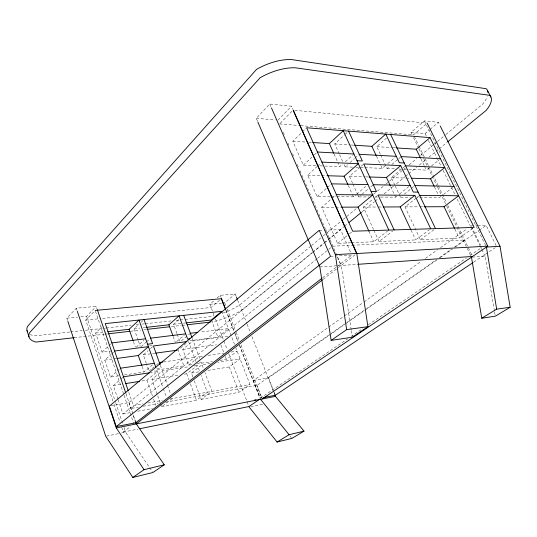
<?xml version="1.0" encoding="UTF-8"?>
<svg xmlns="http://www.w3.org/2000/svg" width="537" height="537" viewBox="0 0 537 537"><rect width="100%" height="100%" fill="white"/><g stroke="black" fill="none" stroke-linecap="round" stroke-linejoin="round"><path stroke-width="0.4" stroke-dasharray="2.69 2.01" d="M67.622 320.562L66.836 318.186L76.288 308.184L96.21 306.405L97.022 308.788M257.592 121.389L256.277 118.308L269.782 104.024L291.531 106.219L292.893 109.286M80.832 316.823L86.591 316.266L96.21 306.405M277.944 120.154L291.531 106.219M112.931 401.099L85.725 320.092L94.64 310.997M280.146 123.342L292.537 110.716M111.864 350.842L102.05 352.118L95.613 333.054L101.849 326.939M315.749 165.678L303.324 165.181L292.84 141.238L301.814 132.451M302.412 131.86L306.003 128.35M102.05 352.118L110.709 343.995M303.324 165.181L311.89 157.16M314.34 154.864L316.79 152.575M138.143 340.223L134.096 328.725L138.761 324.395M141.09 322.227L142.842 320.602M339.243 153.871L334.739 143.943L344.371 135.015M344.976 134.458L347.385 132.23M118.677 375.84L110.488 377.088L104.755 360.119L111.146 354.232M111.73 353.695L113.475 352.091M330.302 196.703L317.092 196.616L307.694 175.156L316.958 166.651M317.575 166.081L320.663 163.241M136.176 347.238L143.862 340.357M324.858 166.04L339.767 166.638L342.841 163.892M345.304 161.691L352.681 155.099M141.164 346.593L145.91 342.371M146.5 341.841L149.467 339.203M344.089 164.564L345.13 166.853L347.587 164.671M350.05 162.483L354.353 158.663M354.97 158.12L358.662 154.844M110.488 377.088L119.268 369.322M317.092 196.616L326.751 188.098M327.355 187.567L330.98 184.372M176.935 333.524L173.552 324.281L178.928 319.549M380.31 154.2L376.773 146.661L386.425 138.184M146.306 363.408L143.285 354.836L148.064 350.661M150.454 348.573L153.441 345.962M352.554 183.231L349.453 176.398L360.629 166.665M361.247 166.121L363.73 163.96M117.885 398.991L113.354 385.566L120.301 379.545M120.939 378.994L122.832 377.35M350.701 242.784L337.565 243.362L321.75 207.262L331.51 198.838M332.114 198.307L335.773 195.153M214.055 315.3L209.839 304.278L214.74 300.055M217.19 297.941L220.251 295.303L235.213 293.961L236.434 297.062M412.094 134.673L411 132.417L424.358 120.919L438.414 122.315L439.91 125.322M219.526 300.257L211.075 307.5L99.835 318.676M425.948 124.228L413.544 134.847L299.552 125.544M176.619 341.572L184.493 334.873M364.878 167.645L382.156 168.336L385.237 165.725M387.701 163.637L395.084 157.368M222.258 303.076L224.741 302.834L235.213 293.961M411 132.417L425.082 133.599L429.526 129.84M430.164 129.303L438.414 122.315M124.409 374.96L144.057 371.96L153.126 364.294M181.258 340.968L190.373 333.276M336.907 196.75L353.413 196.864L355.944 194.736M356.575 194.199L366.69 185.668M380.666 154.958L387.029 168.531L389.493 166.457M391.956 164.376L398.112 159.187M398.723 158.67L401.186 156.596M151.474 369.161L149.044 371.201L146.581 364.187M152.078 368.651L155.717 365.596M156.321 365.086L159.355 362.535M357.723 194.622L358.756 196.904L361.287 194.783M361.918 194.253L368.241 188.957M370.772 186.836L373.296 184.715M186.064 343.438L178.13 350.064L183.902 365.878L154.723 370.335M191.837 364.67L188.541 365.173L182.768 349.426L193.166 340.794L227.896 336.269M142.016 380.961L146.937 380.176L157.287 371.591L150.689 372.611M394.829 185.158L391.305 177.64L402.475 168.376M403.092 167.866L405.576 165.805M310.91 246.1L240.502 304.311A29.414 9.149 -21 0 1 221.351 313.635M311.554 245.563L322.536 236.488M323.187 235.951L326.415 233.286M327.06 232.749L342.566 219.935M343.21 219.398L356.776 208.181M373.571 194.3L376.799 191.628M377.444 191.091L385.197 184.688M385.841 184.151L403.28 169.732M403.931 169.195L405.22 168.128M409.093 164.926L416.846 158.516M420.726 155.314L433.641 144.634M434.285 144.097L436.87 141.963M437.521 141.426L445.267 135.022M445.918 134.485L482.736 104.044A38.04 14.539 -28.7 0 0 487.321 96.546M160.194 402.857L151.924 379.37L162.308 370.819L189.225 366.67M373.557 229.547L363.368 207.074L372.94 199.207M375.491 197.113L377.404 195.535M312.037 252.732L242.556 309.527A29.468 8.988 -21.1 0 1 212.028 321.918M312.688 252.202L323.724 243.18M324.375 242.65L327.624 239.992M328.268 239.462L343.855 226.721M344.506 226.191L347.754 223.54M362.039 211.86L374.376 201.778M375.027 201.247L378.27 198.589M384.116 193.817L393.856 185.856M396.454 183.728L404.898 176.827M405.549 176.297L408.147 174.176M408.791 173.646L416.584 167.275M419.182 165.154L426.324 159.314M428.922 157.193L435.42 151.884M436.064 151.353L438.662 149.232M439.313 148.702L447.106 142.332M111.031 405.811L128.92 402.622L312.017 253.034M312.668 252.504L323.71 243.483M324.355 242.952L327.604 240.301M328.255 239.77L340.586 229.688L350.473 252.095M189.917 340.72L217.894 337.088L228.413 328.604L200.294 332.054M118.153 399.776L122.96 413.993L133.33 405.63L143.003 403.871M408.778 169.403L426.344 170.108L428.909 168.041M431.473 165.973L439.165 159.778M316.958 258.794L130.934 408.523L138.351 407.167M317.609 258.263L328.053 249.859M328.704 249.336L331.967 246.705M337.565 243.362L347.016 235.77M349.533 233.743L352.05 231.722M380.538 197.052L395.621 197.16L396.89 196.146M399.414 194.119L408.892 186.5M188.541 365.173L199.086 356.729L202.395 356.246M395.185 185.909L400.474 197.193L401.736 196.186M404.267 194.166L415 185.587M184.359 374.168L186.789 373.779L197.381 365.408L199.65 371.537M192.843 376.907L191.427 373.034L202.046 364.69L210.309 363.415M472.802 228.373L459.175 237.998L420.411 239.71L405.019 206.886L416.49 197.898M417.128 197.394L419.041 195.898M121.731 427.304L123.335 432.07L130.551 426.465M322.636 277.71L336.551 266.916M337.216 266.399L351.795 255.082L335.424 256.028M323.126 279.314L337.706 268.03M338.37 267.52L341.022 265.466L336.82 255.827M351.218 329.792L341.25 265.453L355.38 254.525M351.52 242.751L373.685 241.771L387.513 231.098M160.469 403.643L161.57 406.771L172.216 398.575M373.9 230.299L378.994 241.536L392.816 230.923M219.808 360.401L226.392 359.394L237.119 351.171L230.501 352.138M440.89 196.461L439.575 197.468L417.115 197.307M443.522 194.448L452.718 187.413M207.879 370.396L229.272 366.959L240.073 358.83L217.754 362.274M161.57 406.771L196.448 400.246L207.295 392.218L201.06 375.37M378.994 241.536L415.604 239.925L429.392 229.742M194.266 380.78L201.086 399.38L211.954 391.372L204.959 372.537M420.411 239.71L434.191 229.588M261.996 397.863L260.432 398.172L253.558 380.451L327.906 327.63M328.59 327.147L343.593 316.488M344.277 316.004L363.374 302.438M364.059 301.948L421.357 261.25M425.445 258.344L437.722 249.618M440.454 247.678L467.056 228.782M201.086 399.38L238.925 392.305L249.967 384.479L235.938 348.104M165.544 402.173L257.008 385.391L330.302 334.041M330.987 333.564L346.056 323.005M346.741 322.529L365.919 309.09M366.603 308.607L436.474 259.666M439.212 257.747L451.543 249.108M454.282 247.188L464.559 239.992L354.333 245.161M253.558 380.451L268.487 377.793L344.707 324.442M345.392 323.965L364.616 310.507M365.301 310.024L437.4 259.559M440.145 257.639L452.503 248.987M455.248 247.067L478.595 230.722M479.286 230.245L486.153 225.439L496.691 246.705M260.432 398.172L347.587 338.874M351.044 336.518L362.804 328.516M368.335 324.751L466.559 257.921M470.016 255.565L481.776 247.564M473.721 262.116L495.302 247.638M123.335 432.07L138.11 429.07M106.514 436.091L118.455 433.654M121.637 433.01L125.618 432.198L149.205 467.049M250.698 406.717L263.989 404.012M122.96 413.993L131.974 412.309M137.714 411.235L152.474 408.476M143.292 406.254L158.126 403.535M147.843 402.998L162.349 400.367M170.061 398.971L249.967 384.479M113.354 385.566L121.543 384.25M151.924 379.37L179.492 374.947M191.427 373.034L199.657 371.711M194.119 365.912L197.381 365.408M196.77 363.918L212.404 361.529M199.509 362.287L201.06 362.052L203.503 368.617M163.436 361.945L194.421 357.414M208.181 355.4L223.889 353.104M104.755 360.119L112.938 358.998M113.757 358.884L116.207 358.548M143.285 354.836L154.904 353.245M182.768 349.426L216.505 344.801M149.695 345.935L152.186 345.613M74.173 337.692L104.071 334.276M104.896 334.182L107.387 333.893M130.645 331.235L140.607 330.094M143.929 329.711L146.42 329.429M171.337 326.577L181.298 325.435M182.13 325.341L186.285 324.865M95.613 333.054L105.42 331.953M134.096 328.725L139.895 328.073M143.211 327.698L145.702 327.416M173.552 324.281L182.6 323.267M183.426 323.173L185.07 322.985M69.723 332L34.026 335.9A42.403 14.499 -17.4 0 1 30.226 334.397M70.555 331.913L82.174 330.644M85.497 330.282L105.427 328.1M106.252 328.013L131.162 325.294M136.143 324.751L138.633 324.476M141.956 324.113L144.446 323.845M145.272 323.751L171.014 320.945M175.995 320.401L179.318 320.039M180.143 319.945L184.298 319.495M185.124 319.401L210.034 316.682A29.414 9.149 -21 0 0 213.907 315.837M85.725 320.092L99.009 318.756M66.836 318.186L77.536 317.145M209.839 304.278L221.425 303.157M319.837 266.923L357.139 264.365M472.271 257.122L485.153 256.223L494.476 311.265M330.51 256.317L334.605 256.082M332.618 246.181L353.494 245.201M319.247 230.313L323.348 230.192M324.173 230.172L340.586 229.688M471.144 225.876L476.984 225.708M477.816 225.681L486.153 225.439M321.75 207.262L334.947 207.201M335.773 207.195L340.72 207.175M363.368 207.074L377.592 207.007M378.424 207.007L382.606 206.987M405.019 206.886L419.135 206.826M419.968 206.819L423.29 206.805M331.128 196.71L336.081 196.743M358.756 196.904L368.812 196.972M375.511 197.019L377.189 197.032M400.474 197.193L410.456 197.26M307.694 175.156L320.931 175.552M321.764 175.579L326.724 175.727M349.453 176.398L365.073 176.861M365.892 176.888L368.355 176.955M391.305 177.64L405.495 178.062M406.334 178.083L410.51 178.21M319.891 165.839L324.033 166.007M345.13 166.853L352.534 167.148M355.823 167.282L364.052 167.611M387.029 168.531L395.393 168.866M398.743 169.001L400.414 169.068M403.764 169.202L407.945 169.37M292.84 141.238L307.782 142.198M308.614 142.251L311.93 142.466M334.739 143.943L350.419 144.956M351.245 145.01L353.722 145.171M376.773 146.661L392.393 147.668M393.218 147.722L395.682 147.883M279.582 123.913L298.72 125.477M256.277 118.308L275.441 119.939M294.773 110.307L426.351 123.087M289.852 435.782L291.437 437.729M149.669 467.734L152.441 471.835M424.358 120.919L486.039 246.302M471.513 226.621L480.675 245.322M425.082 133.599L426.559 136.613M428.398 140.372L436.876 157.677M437.246 158.428L441.3 166.705M443.139 170.464L454.933 194.535M457.141 199.052L470.412 226.137M470.781 226.889L479.991 245.691M480.36 246.449L481.467 248.705M481.837 249.457L485.153 256.223M414.269 136.344L418.645 145.352M419.008 146.104L428.472 165.624M428.841 166.369L437.944 185.137M438.306 185.889L446.321 202.402M447.777 205.403L471.815 254.954M413.55 137.68L418.652 148.199M419.014 148.95L423.384 157.972M423.753 158.724L427.754 166.987M428.123 167.739L437.225 186.527M437.595 187.279L441.964 196.3M442.327 197.052L446.334 205.315M446.697 206.067L471.466 257.176M420.934 158.912L424.183 165.631M424.539 166.376L426.344 170.108M434.52 187.017L438.857 195.971M454.852 229.064L459.175 237.998M376.491 156.2L380.74 165.302M381.095 166.061L382.156 168.336M390.674 186.574L395.621 197.16M411.047 230.165L415.604 239.925M339.585 154.636L342.707 161.509M352.903 183.99L357.38 193.864M334.061 154.005L337.417 161.436M337.753 162.181L339.767 166.638M348.244 185.406L352.037 193.81M352.379 194.575L353.413 196.864M368.926 231.219L373.685 241.771M283.247 132.33L284.248 134.626M287.913 143.043L288.913 145.339M292.584 153.757L293.585 156.045M297.25 164.463L298.25 166.759M299.915 170.585L301.579 174.411M301.915 175.176L341.25 265.453M269.782 104.024L271.125 107.098M268.487 377.793L273.857 391.446M274.152 392.205L275.347 395.239M237.649 300.17L246.792 323.435M247.101 324.214L250.148 331.967M251.974 336.618L273.615 391.688M273.924 392.466L274.837 394.789M257.008 385.391L261.687 397.447M224.741 302.834L225.949 305.942M227.151 309.057L235.911 331.631M236.213 332.41L239.536 340.968M241.046 344.861L261.573 397.783M220.251 295.303L221.157 297.646M226.003 310.158L234.186 331.269M234.488 332.054L238.119 341.438M239.636 345.345L259.928 397.736M225.849 310.359L234.575 332.893M234.877 333.672L237.884 341.438M239.388 345.325L260.15 398.937M221.754 311.339L234.454 344.271M215.498 319.072L227.178 349.614M228.668 353.514L248.946 406.549M211.397 320.025L217.894 337.088M220.908 344.996L224.083 353.333M225.238 356.367L226.392 359.394M229.272 366.959L238.925 392.305M192.313 338.505L199.65 358.253M188.5 341.398L196.401 362.757M177.223 334.296L180.043 341.995M173.149 336.41L175.411 342.599M186.789 373.779L189.064 380.008M190.481 383.901L196.448 400.246M160.341 365.308L161.328 368.073L156.307 368.832L163.06 387.868M162.308 370.819L167.262 384.7M167.537 385.472L170.565 393.95M163.335 388.64L166.363 397.165M138.412 340.988L140.298 346.352M133.424 341.606L135.317 346.996M142.137 366.482L144.057 371.96M146.937 380.176L152.441 395.91M153.548 399.051L155.75 405.348M128.799 392.386L133.33 405.63M126.02 393.749L132.25 412.013M133.337 415.188L135.774 422.33M128.92 402.622L135.787 422.74M95.465 311.218L123.832 394.554M124.101 395.346L133.827 423.921M86.591 316.266L115.462 402.025M115.73 402.817L122.946 424.257M124.013 427.432L125.618 432.198M113.998 404.274L120.134 422.538M76.288 308.184L77.08 310.567M494.617 312.084L495.309 316.192M351.346 330.617L352.373 337.216"/><path stroke-width="0.81" d="M107.87 331.678L129.108 329.288L138.996 320.052L155.811 367.442M312.762 142.52L329.369 143.594L343.21 130.686L388.828 230.084M146.527 327.328L168.913 324.804L179.049 315.837L187.655 339.102L189.984 338.8M354.548 145.225L371.886 146.346L385.754 134.082L399.367 162.751L404.233 162.98M117.026 358.434L138.298 355.521L148.42 346.62L114.636 351.017M327.557 175.747L344.103 176.237L358.374 163.718L321.898 162.107M396.507 147.937L416.242 149.212L430.077 137.62L474.164 227.413L352.681 231.212L306.6 127.759L430.077 137.62M369.181 176.982L386.439 177.492L400.716 165.591L413.275 192.058L418.115 192.118M341.539 207.168L358.031 207.094L372.712 194.965L336.384 194.622M349.05 222.479L361.388 212.39M447.757 141.802L486.066 110.481A38.134 14.304 -28.5 0 0 489.724 95.338L295.531 67.816A40.523 20.01 -25.2 0 0 260.177 77.697L29.475 332.812A42.497 14.257 -17.5 0 0 35.966 342.069L74.173 337.692M116.247 426.586L330.51 256.317L319.247 230.313L109.407 406.1L116.247 426.586L135.787 422.74L321.978 278.226M411.342 178.23L430.553 178.801L444.764 167.537L405.576 165.805M383.445 206.987L400.179 206.906L414.839 195.354L430.708 228.769M322.462 279.831L136.197 423.948L135.666 422.404M424.116 206.799L444.045 206.711L458.625 195.757L419.679 195.401M67.884 321.354L105.722 436.252L132.807 477.453L144.03 469.68L164.268 464.807L136.317 423.921L135.774 422.33M257.921 122.154L319.837 266.923L331.134 340.384L346.66 329.637L367.919 326.664L356.796 253.43L293.229 110.051M259.492 399.38L248.946 406.549L139.754 428.734M164.268 464.807L152.904 472.52L132.807 477.453M367.919 326.664L352.373 337.216L331.134 340.384M262.271 398.957L487.764 246.134L427.19 123.168M473.023 262.586L275.347 395.239L263.566 397.555M249.134 407.039L277.092 442.032L289.087 434.728L304.002 431.137L275.447 396.346L274.837 394.789M471.466 257.176L481.763 318.219L496.665 309.158L510.15 307.265L500.028 246.268L440.28 126.074M304.002 431.137L291.967 438.38L277.092 442.032M510.15 307.265L495.309 316.192L481.763 318.219M254.41 400.072L256.048 399.743M77.348 311.359L116.26 427.895L275.447 396.346M125.638 383.593L139.56 381.357M123.463 376.806L149.863 372.738M120.523 368.214L154.334 363.274M159.355 362.535L162.617 362.059M155.73 353.131L177.304 350.178M186.869 341.613L153.441 345.962L160.093 364.61M147.574 344.23L152.595 343.586L144.01 319.522M111.857 342.915L145.634 338.766M150.655 338.149L185.708 333.846M190.373 333.276L197.811 332.356M108.219 333.799L129.813 331.329M147.252 329.335L169.672 326.764M187.111 324.771L210.37 322.113M185.889 322.898L211.397 320.025L221.754 311.339L105.245 323.603L128.262 390.829M95.197 310.426L221.331 298.706L225.245 308.809M357.669 264.325L472.54 256.444M271.453 107.863L335.343 254.639L356.796 253.43M487.764 246.134L356.662 253.531L293.444 110.911M500.028 246.268L486.408 247.054L496.665 309.158M414.839 195.354L378.041 195.012L394.131 229.917M371.121 191.501L376.457 191.568L363.73 163.96L400.716 165.591M331.577 183.842L367.959 184.6M373.296 184.715L410.161 185.487M415 185.587L454.034 186.406M357.004 160.744L362.361 160.999L348.587 131.115M317.401 152.005L353.91 154.005M359.273 154.294L396.313 156.327M401.186 156.596L440.447 158.744M260.539 399.3L289.087 434.728M116.26 427.895L144.03 469.68M487.495 90.511L490.939 97.096M416.242 149.212L420.572 158.167M430.553 178.801L434.158 186.265M444.045 206.711L454.497 228.319M390.647 134.472L435.507 228.621M371.886 146.346L376.135 155.441M386.439 177.492L390.325 185.815M400.179 206.906L410.691 229.42M329.369 143.594L333.725 153.26M344.103 176.237L347.895 184.641M358.031 207.094L368.926 231.219M236.434 297.062L237.347 299.391M221.459 298.431L225.701 309.379M183.708 315.347L192.038 337.76M168.913 324.804L172.867 335.638M129.108 329.288L133.156 340.834M138.298 355.521L141.862 365.697M97.298 309.58L125.752 392.956M26.991 330.55L28.964 336.847M335.343 254.639L346.66 329.637M27.306 331.443A42.403 14.499 -17.4 0 1 27.474 326.462L256.552 69.38A40.396 20.319 -25.3 0 1 291.819 59.607L486.267 88.719A38.04 14.539 -28.7 0 1 487.985 92.686"/></g></svg>
